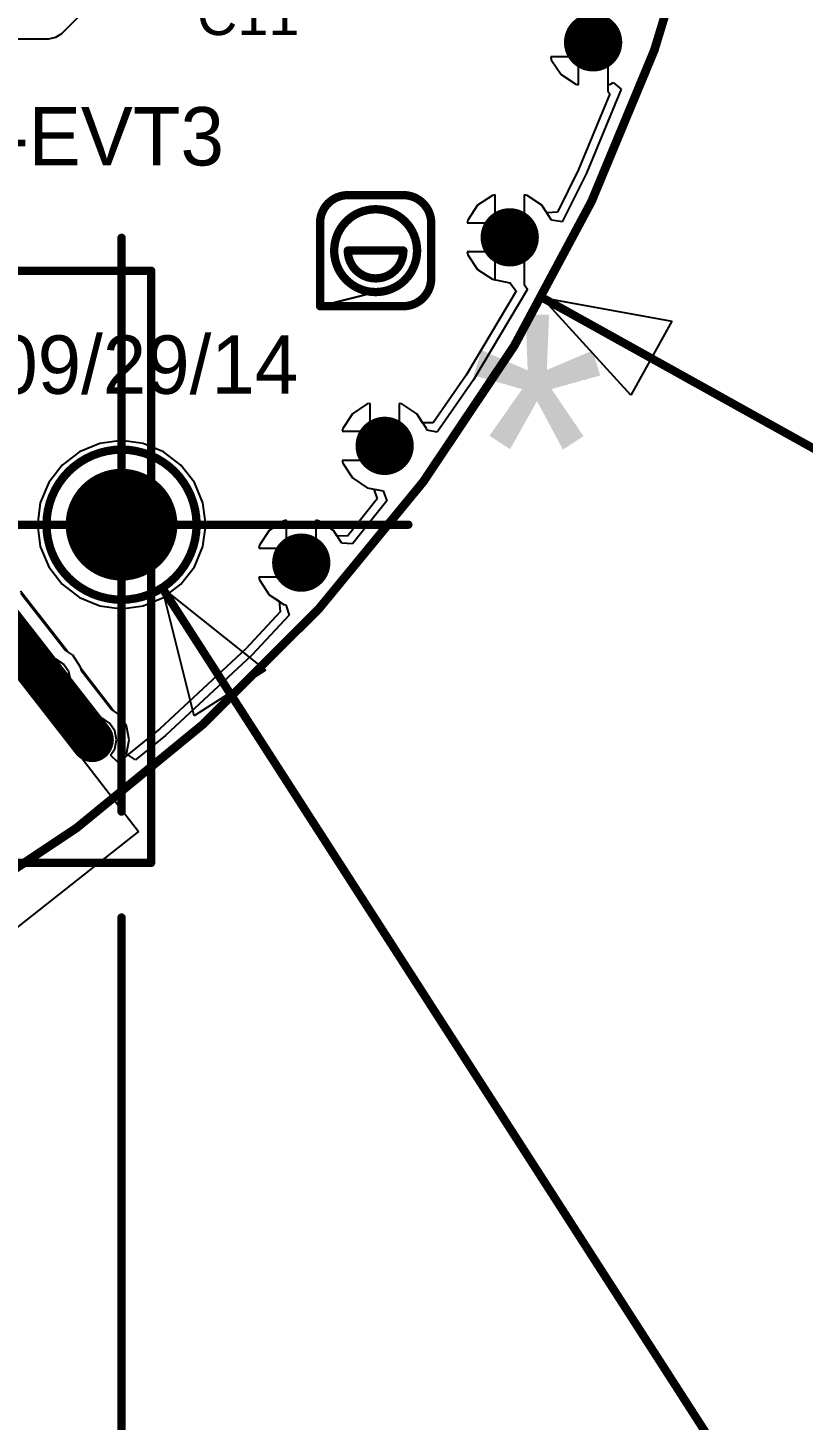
# Model space of a CAD drawing. Header units: millimetres. Extents: x 6 to 417, y 41 to 311.
# Drawn here: x 111.32 to 120.62, y 76.82 to 93.51 of the extents above; entities that cross this region are included whole.
import ezdxf

# ---------------------------------------------------------------- set-up
doc = ezdxf.new("R2010")
doc.units = ezdxf.units.MM
for name, color, linetype in [('BottomLayer', 5, 'Continuous'), ('BottomSolder', 6, 'Continuous'), ('DrillDrawing', 1, 'Continuous'), ('KeepOutLayer', 6, 'Continuous'), ('Mechanical1', 6, 'Continuous'), ('MidLayer1', 16, 'Continuous'), ('MidLayer2', 76, 'Continuous'), ('MultiLayer', 9, 'Continuous'), ('TopLayer', 1, 'Continuous'), ('TopOverlay', 2, 'Continuous'), ('TopSolder', 216, 'Continuous')]:
    doc.layers.add(name, color=color, linetype=linetype)

msp = doc.modelspace()

# ---------------------------------------------------------------- linework, layer by layer
at = {"layer": 'BottomLayer'}
for p, q in [((118.275, 93.847), (118.275, 93.338)), ((118.275, 93.338), (118.275, 92.829)), ((117.925, 93.163), (117.591, 93.163)), ((117.591, 93.163), (117.598, 93.13)), ((117.925, 92.829), (117.925, 93.163)), ((117.598, 93.13), (117.715, 92.954)), ((117.715, 92.954), (117.892, 92.836)), ((117.892, 92.836), (117.925, 92.829)), ((118.275, 92.829), (118.308, 92.836)), ((118.308, 92.836), (118.339, 92.856)), ((118.339, 92.856), (118.437, 92.775)), ((118.437, 92.775), (118.02, 91.77)), ((118.02, 91.77), (117.729, 91.188)), ((116.892, 91.502), (116.715, 91.385)), ((116.925, 91.509), (116.892, 91.502)), ((116.925, 91.175), (116.925, 91.509)), ((117.308, 91.502), (117.275, 91.509)), ((117.275, 91.509), (117.275, 91)), ((117.485, 91.385), (117.308, 91.502)), ((116.715, 91.385), (116.598, 91.208)), ((117.602, 91.208), (117.485, 91.385)), ((116.598, 91.208), (116.591, 91.175)), ((116.591, 91.175), (116.925, 91.175)), ((117.603, 91.205), (117.602, 91.208)), ((117.729, 91.188), (117.603, 91.205)), ((117.275, 91), (117.275, 90.434)), ((116.925, 90.825), (116.591, 90.825)), ((116.591, 90.825), (116.598, 90.792)), ((116.925, 90.491), (116.925, 90.825)), ((116.598, 90.792), (116.715, 90.615)), ((116.715, 90.615), (116.892, 90.498)), ((116.892, 90.498), (116.925, 90.491)), ((117.313, 90.38), (116.666, 89.29)), ((117.275, 90.434), (117.313, 90.38)), ((116.666, 89.29), (116.231, 88.663)), ((115.392, 89.002), (115.215, 88.885)), ((115.425, 89.009), (115.392, 89.002)), ((115.425, 88.675), (115.425, 89.009)), ((115.808, 89.002), (115.775, 89.009)), ((115.775, 89.009), (115.775, 88.5)), ((115.985, 88.885), (115.808, 89.002)), ((115.215, 88.885), (115.098, 88.708)), ((116.102, 88.708), (115.985, 88.885)), ((115.098, 88.708), (115.091, 88.675)), ((115.091, 88.675), (115.425, 88.675)), ((116.106, 88.689), (116.102, 88.708)), ((116.231, 88.663), (116.106, 88.689)), ((112.184, 88.529), (111.941, 88.428)), ((112.445, 88.564), (112.184, 88.529)), ((112.706, 88.529), (112.445, 88.564)), ((112.949, 88.428), (112.706, 88.529)), ((115.775, 88.5), (115.6, 88.5)), ((115.6, 88.5), (115.6, 88.325)), ((111.941, 88.428), (111.732, 88.268)), ((113.158, 88.268), (112.949, 88.428)), ((115.6, 88.325), (115.091, 88.325)), ((115.091, 88.325), (115.098, 88.292)), ((111.732, 88.268), (111.572, 88.059)), ((113.318, 88.059), (113.158, 88.268)), ((115.098, 88.292), (115.215, 88.115)), ((111.572, 88.059), (111.471, 87.816)), ((113.419, 87.816), (113.318, 88.059)), ((115.215, 88.115), (115.392, 87.998)), ((115.392, 87.998), (115.584, 87.959)), ((111.471, 87.816), (111.436, 87.555)), ((113.454, 87.555), (113.419, 87.816)), ((115.627, 87.84), (115.213, 87.326)), ((115.584, 87.959), (115.627, 87.84)), ((111.436, 87.555), (111.471, 87.294)), ((113.419, 87.294), (113.454, 87.555)), ((114.215, 87.485), (114.098, 87.308)), ((114.392, 87.602), (114.215, 87.485)), ((114.425, 87.609), (114.392, 87.602)), ((114.425, 87.275), (114.425, 87.609)), ((114.808, 87.602), (114.775, 87.609)), ((114.775, 87.609), (114.775, 87.1)), ((114.985, 87.485), (114.808, 87.602)), ((115.086, 87.332), (114.985, 87.485)), ((115.213, 87.326), (115.086, 87.332)), ((111.471, 87.294), (111.572, 87.051)), ((113.318, 87.051), (113.419, 87.294)), ((114.098, 87.308), (114.091, 87.275)), ((114.091, 87.275), (114.425, 87.275)), ((111.572, 87.051), (111.732, 86.842)), ((113.158, 86.842), (113.318, 87.051)), ((114.775, 87.1), (114.6, 87.1)), ((114.6, 87.1), (114.6, 86.925)), ((111.732, 86.842), (111.941, 86.682)), ((112.949, 86.682), (113.158, 86.842)), ((114.6, 86.925), (114.091, 86.925)), ((114.091, 86.925), (114.098, 86.892)), ((114.098, 86.892), (114.215, 86.715)), ((111.8, 86.03), (111.234, 86.757)), ((111.941, 86.682), (112.184, 86.581)), ((112.706, 86.581), (112.949, 86.682)), ((114.215, 86.715), (114.392, 86.598)), ((112.184, 86.581), (112.445, 86.546)), ((112.445, 86.546), (112.706, 86.581)), ((114.392, 86.598), (114.416, 86.593)), ((114.416, 86.593), (114.455, 86.472)), ((114.455, 86.472), (114.008, 85.992)), ((111.859, 85.99), (111.8, 86.03)), ((111.954, 85.848), (111.859, 85.99)), ((114.008, 85.992), (112.973, 85.028)), ((111.959, 85.826), (111.954, 85.848)), ((112.349, 85.324), (111.959, 85.826)), ((112.409, 85.285), (112.349, 85.324)), ((112.504, 85.143), (112.409, 85.285)), ((112.537, 84.975), (112.504, 85.143)), ((112.504, 84.807), (112.537, 84.975)), ((112.973, 85.028), (112.611, 84.736)), ((112.611, 84.736), (112.504, 84.807))]:
    msp.add_line(p, q, dxfattribs=at)
for points, const_width in [([(117.96, 93.338, 1), (118.24, 93.338, 1)], 0.279), ([(116.96, 91, 1), (117.24, 91, 1)], 0.279), ([(115.46, 88.5, 1), (115.74, 88.5, 1)], 0.279), ([(112.145, 87.555, 1), (112.745, 87.555, 1)], 0.6), ([(114.46, 87.1, 1), (114.74, 87.1, 1)], 0.279), ([(111.972, 84.975, 1), (112.226, 84.975, 1)], 0.254)]:
    msp.add_lwpolyline(points, format="xyb", close=True, dxfattribs=dict(at, const_width=const_width))
at = {"layer": 'BottomLayer', "const_width": 0.508}
msp.add_lwpolyline([(107.925, 90.333), (112.099, 84.975)], dxfattribs=at)
at = {"layer": 'BottomSolder'}
for points, const_width in [([(117.925, 93.338, 1), (118.275, 93.338, 1)], 0.349), ([(116.925, 91, 1), (117.275, 91, 1)], 0.349), ([(115.425, 88.5, 1), (115.775, 88.5, 1)], 0.349), ([(112.11, 87.555, 1), (112.78, 87.555, 1)], 0.67), ([(114.425, 87.1, 1), (114.775, 87.1, 1)], 0.349)]:
    msp.add_lwpolyline(points, format="xyb", close=True, dxfattribs=dict(at, const_width=const_width))
at = {"layer": 'DrillDrawing'}
for p, q in [((117.487, 90.279), (119.044, 89.994)), ((118.551, 89.106), (117.487, 90.279)), ((119.044, 89.994), (118.551, 89.106)), ((112.932, 86.798), (114.171, 85.812)), ((113.317, 85.262), (112.932, 86.798)), ((114.171, 85.812), (113.317, 85.262))]:
    msp.add_line(p, q, dxfattribs=at)
at = {"layer": 'DrillDrawing', "const_width": 0.1}
for points in [[(119.986, 99, -39.996351), (119.986, 101)], [(119.982, 99, -39.98872), (119.982, 101)]]:
    msp.add_lwpolyline(points, format="xyb", dxfattribs=at)
at = {"layer": 'DrillDrawing'}
for points, const_width in [([(118.024, 93.338, 1), (118.176, 93.338, 1)], 0.152), ([(117.024, 91, 1), (117.176, 91, 1)], 0.152), ([(112.42, 90.995, 1), (112.47, 90.995, 1)], 0.05), ([(117.462, 90.279, 1), (117.512, 90.279, 1)], 0.05), ([(112.42, 90.095, 1), (112.47, 90.095, 1)], 0.05), ([(112.42, 90.095, 1), (112.47, 90.095, 1)], 0.05), ([(115.524, 88.5, 1), (115.676, 88.5, 1)], 0.152), ([(113.345, 87.555, 1), (111.545, 87.555, 1)], 0.1), ([(111.52, 87.555, 1), (111.57, 87.555, 1)], 0.05), ([(112.42, 87.555, 1), (112.47, 87.555, 1)], 0.05), ([(112.42, 87.555, 1), (112.47, 87.555, 1)], 0.05), ([(112.42, 87.555, 1), (112.47, 87.555, 1)], 0.05), ([(112.42, 87.555, 1), (112.47, 87.555, 1)], 0.05), ([(113.32, 87.555, 1), (113.37, 87.555, 1)], 0.05), ([(114.96, 87.555, 1), (115.01, 87.555, 1)], 0.05), ([(114.96, 87.555, 1), (115.01, 87.555, 1)], 0.05), ([(115.86, 87.555, 1), (115.91, 87.555, 1)], 0.05), ([(114.524, 87.1, 1), (114.676, 87.1, 1)], 0.152), ([(112.907, 86.798, 1), (112.957, 86.798, 1)], 0.05), ([(112.42, 85.015, 1), (112.47, 85.015, 1)], 0.05), ([(112.42, 85.015, 1), (112.47, 85.015, 1)], 0.05), ([(112.42, 84.115, 1), (112.47, 84.115, 1)], 0.05), ([(112.42, 82.845, 1), (112.47, 82.845, 1)], 0.05)]:
    msp.add_lwpolyline(points, format="xyb", close=True, dxfattribs=dict(at, const_width=const_width))
at = {"layer": 'DrillDrawing', "const_width": 0.1}
for points in [[(112.445, 90.095), (112.445, 90.995)], [(117.487, 90.279), (131.578, 82.445)], [(112.445, 87.555), (112.445, 90.095)], [(109.905, 87.555), (112.445, 87.555)], [(112.445, 87.555), (114.985, 87.555)], [(112.445, 85.015), (112.445, 87.555)], [(114.985, 87.555), (115.885, 87.555)], [(112.932, 86.798), (123.848, 69.836)], [(112.445, 84.115), (112.445, 85.015)], [(112.445, 49.823), (112.445, 82.845)]]:
    msp.add_lwpolyline(points, dxfattribs=at)
at = {"layer": 'KeepOutLayer', "const_width": 0.1}
msp.add_lwpolyline([(119.986, 99, -39.996351), (119.986, 101)], format="xyb", dxfattribs=at)
at = {"layer": 'Mechanical1', "const_width": 0.1}
for points in [[(91, 90.6), (112.8, 90.6)], [(112.8, 83.5), (112.8, 90.6)], [(91, 83.5), (112.8, 83.5)]]:
    msp.add_lwpolyline(points, dxfattribs=at)
at = {"layer": 'Mechanical1', "const_width": 0.05}
for points in [[(112.775, 90.6, 1), (112.825, 90.6, 1)], [(112.775, 90.6, 1), (112.825, 90.6, 1)], [(112.775, 83.5, 1), (112.825, 83.5, 1)], [(112.775, 83.5, 1), (112.825, 83.5, 1)]]:
    msp.add_lwpolyline(points, format="xyb", close=True, dxfattribs=at)
at = {"layer": 'MidLayer1'}
for p, q in [((118.275, 93.847), (118.275, 93.338)), ((118.275, 93.338), (118.275, 92.752)), ((117.925, 93.163), (117.591, 93.163)), ((117.591, 93.163), (117.598, 93.13)), ((117.925, 92.829), (117.925, 93.163)), ((117.598, 93.13), (117.715, 92.954)), ((117.715, 92.954), (117.892, 92.836)), ((117.892, 92.836), (117.925, 92.829)), ((118.301, 92.72), (117.926, 91.814)), ((118.275, 92.752), (118.301, 92.72)), ((117.926, 91.814), (117.671, 91.304)), ((116.892, 91.502), (116.715, 91.385)), ((116.925, 91.509), (116.892, 91.502)), ((116.925, 91.175), (116.925, 91.509)), ((117.308, 91.502), (117.275, 91.509)), ((117.275, 91.509), (117.275, 91)), ((117.485, 91.385), (117.308, 91.502)), ((116.715, 91.385), (116.598, 91.208)), ((117.544, 91.296), (117.485, 91.385)), ((116.598, 91.208), (116.591, 91.175)), ((116.591, 91.175), (116.925, 91.175)), ((117.671, 91.304), (117.544, 91.296)), ((117.275, 91), (117.1, 91)), ((117.1, 91), (117.1, 90.825)), ((117.1, 90.825), (116.591, 90.825)), ((116.591, 90.825), (116.598, 90.792)), ((116.598, 90.792), (116.715, 90.615)), ((116.715, 90.615), (116.892, 90.498)), ((116.892, 90.498), (117.1, 90.456)), ((117.176, 90.353), (116.578, 89.346)), ((117.1, 90.456), (117.102, 90.457)), ((117.102, 90.457), (117.176, 90.353)), ((116.578, 89.346), (116.183, 88.777)), ((115.392, 89.002), (115.215, 88.885)), ((115.425, 89.009), (115.392, 89.002)), ((115.425, 88.675), (115.425, 89.009)), ((115.808, 89.002), (115.775, 89.009)), ((115.775, 89.009), (115.775, 88.5)), ((115.985, 88.885), (115.808, 89.002)), ((115.215, 88.885), (115.098, 88.708)), ((116.056, 88.778), (115.985, 88.885)), ((115.098, 88.708), (115.091, 88.675)), ((115.091, 88.675), (115.425, 88.675)), ((116.183, 88.777), (116.056, 88.778)), ((112.445, 88.489), (112.203, 88.457)), ((112.687, 88.457), (112.445, 88.489)), ((115.775, 88.5), (115.6, 88.5)), ((115.6, 88.5), (115.6, 88.325)), ((111.978, 88.364), (111.784, 88.216)), ((112.203, 88.457), (111.978, 88.364)), ((112.912, 88.364), (112.687, 88.457)), ((113.106, 88.216), (112.912, 88.364)), ((115.6, 88.325), (115.091, 88.325)), ((115.091, 88.325), (115.098, 88.292)), ((111.784, 88.216), (111.636, 88.022)), ((113.254, 88.022), (113.106, 88.216)), ((115.098, 88.292), (115.215, 88.115)), ((111.636, 88.022), (111.543, 87.797)), ((113.347, 87.797), (113.254, 88.022)), ((115.215, 88.115), (115.392, 87.998)), ((115.392, 87.998), (115.469, 87.982)), ((115.469, 87.982), (115.512, 87.863)), ((115.512, 87.863), (115.153, 87.417)), ((111.543, 87.797), (111.511, 87.555)), ((113.379, 87.555), (113.347, 87.797)), ((111.511, 87.555), (111.543, 87.313)), ((113.347, 87.313), (113.379, 87.555)), ((114.215, 87.485), (114.098, 87.308)), ((114.392, 87.602), (114.215, 87.485)), ((114.425, 87.609), (114.392, 87.602)), ((114.425, 87.275), (114.425, 87.609)), ((114.808, 87.602), (114.775, 87.609)), ((114.775, 87.609), (114.775, 87.1)), ((114.985, 87.485), (114.808, 87.602)), ((115.026, 87.423), (114.985, 87.485)), ((111.543, 87.313), (111.636, 87.088)), ((113.254, 87.088), (113.347, 87.313)), ((115.153, 87.417), (115.026, 87.423)), ((114.098, 87.308), (114.091, 87.275)), ((114.091, 87.275), (114.425, 87.275)), ((111.636, 87.088), (111.784, 86.894)), ((113.106, 86.894), (113.254, 87.088)), ((114.775, 87.1), (114.6, 87.1)), ((114.6, 87.1), (114.6, 86.925)), ((111.784, 86.894), (111.978, 86.746)), ((112.912, 86.746), (113.106, 86.894)), ((114.6, 86.925), (114.091, 86.925)), ((114.091, 86.925), (114.098, 86.892)), ((114.098, 86.892), (114.215, 86.715)), ((111.978, 86.746), (112.203, 86.653)), ((112.203, 86.653), (112.445, 86.621)), ((112.445, 86.621), (112.687, 86.653)), ((112.687, 86.653), (112.912, 86.746)), ((114.215, 86.715), (114.334, 86.636)), ((114.349, 86.51), (113.935, 86.065)), ((114.334, 86.636), (114.349, 86.51)), ((113.935, 86.065), (112.905, 85.107)), ((111.348, 85.882), (111.291, 85.796)), ((111.441, 85.944), (111.348, 85.882)), ((111.55, 85.965), (111.441, 85.944)), ((111.659, 85.944), (111.55, 85.965)), ((111.751, 85.882), (111.659, 85.944)), ((111.813, 85.79), (111.751, 85.882)), ((111.835, 85.681), (111.813, 85.79)), ((111.813, 85.572), (111.835, 85.681)), ((111.659, 85.417), (111.751, 85.479)), ((111.751, 85.479), (111.813, 85.572)), ((111.555, 85.287), (111.6, 85.406)), ((111.6, 85.406), (111.659, 85.417)), ((111.69, 85.113), (111.555, 85.287)), ((111.898, 85.176), (111.839, 85.089)), ((111.99, 85.238), (111.898, 85.176)), ((112.099, 85.26), (111.99, 85.238)), ((112.208, 85.238), (112.099, 85.26)), ((112.301, 85.176), (112.208, 85.238)), ((112.363, 85.084), (112.301, 85.176)), ((111.817, 85.088), (111.69, 85.113)), ((111.839, 85.089), (111.817, 85.088)), ((112.384, 84.975), (112.363, 85.084)), ((112.363, 84.866), (112.384, 84.975)), ((112.905, 85.107), (112.405, 84.704)), ((112.312, 84.79), (112.363, 84.866)), ((112.405, 84.704), (112.312, 84.79))]:
    msp.add_line(p, q, dxfattribs=at)
for points, const_width in [([(117.96, 93.338, 1), (118.24, 93.338, 1)], 0.279), ([(116.96, 91, 1), (117.24, 91, 1)], 0.279), ([(115.46, 88.5, 1), (115.74, 88.5, 1)], 0.279), ([(112.145, 87.555, 1), (112.745, 87.555, 1)], 0.6), ([(114.46, 87.1, 1), (114.74, 87.1, 1)], 0.279)]:
    msp.add_lwpolyline(points, format="xyb", close=True, dxfattribs=dict(at, const_width=const_width))
at = {"layer": 'MidLayer2'}
for points, const_width in [([(117.96, 93.338, 1), (118.24, 93.338, 1)], 0.279), ([(116.96, 91, 1), (117.24, 91, 1)], 0.279), ([(115.46, 88.5, 1), (115.74, 88.5, 1)], 0.279), ([(112.145, 87.555, 1), (112.745, 87.555, 1)], 0.6), ([(114.46, 87.1, 1), (114.74, 87.1, 1)], 0.279)]:
    msp.add_lwpolyline(points, format="xyb", close=True, dxfattribs=dict(at, const_width=const_width))
at = {"layer": 'MultiLayer'}
for p, q in [((107.9, 90), (112.65, 83.875)), ((112.65, 83.875), (111.05, 82.612))]:
    msp.add_line(p, q, dxfattribs=at)
for points, const_width in [([(117.96, 93.338, 1), (118.24, 93.338, 1)], 0.279), ([(116.96, 91, 1), (117.24, 91, 1)], 0.279), ([(115.46, 88.5, 1), (115.74, 88.5, 1)], 0.279), ([(112.145, 87.555, 1), (112.745, 87.555, 1)], 0.6), ([(114.46, 87.1, 1), (114.74, 87.1, 1)], 0.279)]:
    msp.add_lwpolyline(points, format="xyb", close=True, dxfattribs=dict(at, const_width=const_width))
at = {"layer": 'TopLayer'}
for p, q in [((111.729, 93.446), (112.279, 93.996)), ((118.275, 93.847), (118.275, 93.338)), ((109.246, 93.382), (111.575, 93.382)), ((111.575, 93.382), (111.658, 93.399)), ((111.658, 93.399), (111.729, 93.446)), ((118.275, 93.338), (118.275, 92.829)), ((117.925, 93.163), (117.591, 93.163)), ((117.591, 93.163), (117.598, 93.13)), ((117.925, 92.829), (117.925, 93.163)), ((117.598, 93.13), (117.715, 92.954)), ((117.715, 92.954), (117.892, 92.836)), ((117.892, 92.836), (117.925, 92.829)), ((118.275, 92.829), (118.308, 92.836)), ((118.308, 92.836), (118.339, 92.856)), ((118.339, 92.856), (118.437, 92.775)), ((118.437, 92.775), (118.02, 91.77)), ((118.02, 91.77), (117.729, 91.188)), ((116.892, 91.502), (116.715, 91.385)), ((116.925, 91.509), (116.892, 91.502)), ((116.925, 91.175), (116.925, 91.509)), ((117.308, 91.502), (117.275, 91.509)), ((117.275, 91.509), (117.275, 91)), ((117.485, 91.385), (117.308, 91.502)), ((116.715, 91.385), (116.598, 91.208)), ((117.602, 91.208), (117.485, 91.385)), ((116.598, 91.208), (116.591, 91.175)), ((116.591, 91.175), (116.925, 91.175)), ((117.603, 91.205), (117.602, 91.208)), ((117.729, 91.188), (117.603, 91.205)), ((117.275, 91), (117.275, 90.434)), ((116.925, 90.825), (116.591, 90.825)), ((116.591, 90.825), (116.598, 90.792)), ((116.925, 90.491), (116.925, 90.825)), ((116.598, 90.792), (116.715, 90.615)), ((116.715, 90.615), (116.892, 90.498)), ((116.892, 90.498), (116.925, 90.491)), ((117.313, 90.38), (116.666, 89.29)), ((117.275, 90.434), (117.313, 90.38)), ((116.666, 89.29), (116.231, 88.663)), ((115.392, 89.002), (115.215, 88.885)), ((115.425, 89.009), (115.392, 89.002)), ((115.425, 88.675), (115.425, 89.009)), ((115.808, 89.002), (115.775, 89.009)), ((115.775, 89.009), (115.775, 88.5)), ((115.985, 88.885), (115.808, 89.002)), ((115.215, 88.885), (115.098, 88.708)), ((116.102, 88.708), (115.985, 88.885)), ((115.098, 88.708), (115.091, 88.675)), ((115.091, 88.675), (115.425, 88.675)), ((116.106, 88.689), (116.102, 88.708)), ((116.231, 88.663), (116.106, 88.689)), ((112.184, 88.529), (111.941, 88.428)), ((112.445, 88.564), (112.184, 88.529)), ((112.706, 88.529), (112.445, 88.564)), ((112.949, 88.428), (112.706, 88.529)), ((115.775, 88.5), (115.6, 88.5)), ((115.6, 88.5), (115.6, 88.325)), ((111.941, 88.428), (111.732, 88.268)), ((113.158, 88.268), (112.949, 88.428)), ((115.6, 88.325), (115.091, 88.325)), ((115.091, 88.325), (115.098, 88.292)), ((111.732, 88.268), (111.572, 88.059)), ((113.318, 88.059), (113.158, 88.268)), ((115.098, 88.292), (115.215, 88.115)), ((111.572, 88.059), (111.471, 87.816)), ((113.419, 87.816), (113.318, 88.059)), ((115.215, 88.115), (115.392, 87.998)), ((115.392, 87.998), (115.584, 87.959)), ((111.471, 87.816), (111.436, 87.555)), ((113.454, 87.555), (113.419, 87.816)), ((115.627, 87.84), (115.213, 87.326)), ((115.584, 87.959), (115.627, 87.84)), ((111.436, 87.555), (111.471, 87.294)), ((113.419, 87.294), (113.454, 87.555)), ((114.215, 87.485), (114.098, 87.308)), ((114.392, 87.602), (114.215, 87.485)), ((114.425, 87.609), (114.392, 87.602)), ((114.425, 87.275), (114.425, 87.609)), ((114.808, 87.602), (114.775, 87.609)), ((114.775, 87.609), (114.775, 87.1)), ((114.985, 87.485), (114.808, 87.602)), ((115.086, 87.332), (114.985, 87.485)), ((115.213, 87.326), (115.086, 87.332)), ((111.471, 87.294), (111.572, 87.051)), ((113.318, 87.051), (113.419, 87.294)), ((114.098, 87.308), (114.091, 87.275)), ((114.091, 87.275), (114.425, 87.275)), ((111.572, 87.051), (111.732, 86.842)), ((113.158, 86.842), (113.318, 87.051)), ((114.775, 87.1), (114.6, 87.1)), ((114.6, 87.1), (114.6, 86.925)), ((111.732, 86.842), (111.941, 86.682)), ((112.949, 86.682), (113.158, 86.842)), ((114.6, 86.925), (114.091, 86.925)), ((114.091, 86.925), (114.098, 86.892)), ((114.098, 86.892), (114.215, 86.715)), ((111.765, 86.053), (111.239, 86.728)), ((111.941, 86.682), (112.184, 86.581)), ((112.706, 86.581), (112.949, 86.682)), ((114.215, 86.715), (114.392, 86.598)), ((112.184, 86.581), (112.445, 86.546)), ((112.445, 86.546), (112.706, 86.581)), ((114.392, 86.598), (114.416, 86.593)), ((114.416, 86.593), (114.455, 86.472)), ((114.455, 86.472), (114.008, 85.992)), ((111.859, 85.99), (111.765, 86.053)), ((111.954, 85.848), (111.859, 85.99)), ((114.008, 85.992), (112.973, 85.028)), ((111.964, 85.797), (111.954, 85.848)), ((112.315, 85.348), (111.964, 85.797)), ((112.409, 85.285), (112.315, 85.348)), ((112.504, 85.143), (112.409, 85.285)), ((112.537, 84.975), (112.504, 85.143)), ((112.504, 84.807), (112.537, 84.975)), ((112.973, 85.028), (112.611, 84.736)), ((112.611, 84.736), (112.504, 84.807))]:
    msp.add_line(p, q, dxfattribs=at)
for points, const_width in [([(117.96, 93.338, 1), (118.24, 93.338, 1)], 0.279), ([(116.96, 91, 1), (117.24, 91, 1)], 0.279), ([(115.46, 88.5, 1), (115.74, 88.5, 1)], 0.279), ([(112.145, 87.555, 1), (112.745, 87.555, 1)], 0.6), ([(114.46, 87.1, 1), (114.74, 87.1, 1)], 0.279), ([(111.966, 84.962, 1), (112.22, 84.962, 1)], 0.254)]:
    msp.add_lwpolyline(points, format="xyb", close=True, dxfattribs=dict(at, const_width=const_width))
at = {"layer": 'TopLayer', "const_width": 0.508}
msp.add_lwpolyline([(107.918, 90.321), (112.093, 84.962)], dxfattribs=at)
at = {"layer": 'TopOverlay'}
for p, q in [((114.919, 91.413), (115.029, 91.487)), ((115.029, 91.487), (115.159, 91.513)), ((115.159, 91.513), (115.159, 91.506)), ((115.159, 91.506), (115.825, 91.513)), ((115.825, 91.513), (115.955, 91.487)), ((115.955, 91.487), (116.065, 91.413)), ((114.846, 91.303), (114.919, 91.413)), ((115.298, 91.308), (115.492, 91.347)), ((115.492, 91.347), (115.492, 91.337)), ((115.492, 91.337), (115.492, 91.347)), ((115.492, 91.347), (115.686, 91.308)), ((116.065, 91.413), (116.138, 91.303)), ((114.82, 91.174), (114.846, 91.303)), ((114.826, 90.175), (114.82, 91.174)), ((115.024, 91.034), (115.134, 91.199)), ((115.134, 91.199), (115.298, 91.308)), ((115.686, 91.308), (115.85, 91.199)), ((115.85, 91.199), (115.96, 91.034)), ((116.138, 91.303), (116.164, 91.174)), ((116.164, 91.174), (116.158, 91.174)), ((116.158, 91.174), (116.164, 90.508)), ((114.986, 90.841), (115.024, 91.034)), ((115.96, 91.034), (115.998, 90.841)), ((115.024, 90.647), (114.986, 90.841)), ((114.986, 90.841), (114.995, 90.841)), ((114.995, 90.841), (114.986, 90.841)), ((115.825, 90.841), (115.153, 90.841)), ((115.153, 90.841), (115.179, 90.711)), ((115.805, 90.711), (115.831, 90.841)), ((115.825, 90.841), (115.825, 90.841)), ((115.831, 90.841), (115.825, 90.841)), ((115.998, 90.841), (115.96, 90.647)), ((115.998, 90.841), (115.989, 90.841)), ((115.989, 90.841), (115.998, 90.841)), ((115.179, 90.711), (115.252, 90.601)), ((115.732, 90.601), (115.805, 90.711)), ((115.134, 90.482), (115.024, 90.647)), ((115.298, 90.373), (115.134, 90.482)), ((115.252, 90.601), (115.362, 90.527)), ((115.362, 90.527), (115.492, 90.501)), ((115.492, 90.501), (115.622, 90.527)), ((115.492, 90.501), (115.492, 90.501)), ((115.622, 90.527), (115.732, 90.601)), ((115.85, 90.482), (115.686, 90.373)), ((115.96, 90.647), (115.85, 90.482)), ((116.164, 90.508), (116.138, 90.378)), ((115.492, 90.344), (114.826, 90.175)), ((114.826, 90.175), (115.492, 90.344)), ((115.492, 90.334), (115.298, 90.373)), ((115.686, 90.373), (115.492, 90.334)), ((115.492, 90.344), (115.492, 90.334)), ((115.492, 90.334), (115.492, 90.344)), ((116.138, 90.378), (116.065, 90.268)), ((115.825, 90.175), (114.826, 90.175)), ((115.955, 90.194), (115.825, 90.168)), ((115.825, 90.168), (115.825, 90.175)), ((116.065, 90.268), (115.955, 90.194))]:
    msp.add_line(p, q, dxfattribs=at)
at = {"layer": 'TopOverlay', "const_width": 0.1}
for points in [[(114.826, 91.174, -0.414199), (115.159, 91.506)], [(115.825, 91.506, -0.41423), (116.158, 91.174)], [(114.995, 90.841, -0.414195), (115.492, 91.337)], [(115.492, 91.337, -0.414195), (115.989, 90.841)], [(115.492, 90.344, -0.414202), (114.995, 90.841)], [(115.492, 90.508, -0.414197), (115.159, 90.841)], [(115.825, 90.841, -0.414203), (115.492, 90.508)], [(115.989, 90.841, -0.414205), (115.492, 90.344)], [(116.158, 90.508, -0.414214), (115.825, 90.175)]]:
    msp.add_lwpolyline(points, format="xyb", dxfattribs=at)
for points in [[(115.159, 91.506), (115.825, 91.506)], [(114.826, 90.175), (114.826, 91.174)], [(116.158, 90.508), (116.158, 91.174)], [(115.159, 90.841), (115.825, 90.841)], [(114.826, 90.175), (115.492, 90.175)], [(115.492, 90.175), (115.825, 90.175)]]:
    msp.add_lwpolyline(points, dxfattribs=at)
at = {"layer": 'TopOverlay', "const_width": 0.05}
for points in [[(115.134, 91.506, 1), (115.184, 91.506, 1)], [(115.134, 91.506, 1), (115.184, 91.506, 1)], [(115.8, 91.506, 1), (115.85, 91.506, 1)], [(115.8, 91.506, 1), (115.85, 91.506, 1)], [(115.467, 91.337, 1), (115.517, 91.337, 1)], [(115.467, 91.337, 1), (115.517, 91.337, 1)], [(114.801, 91.174, 1), (114.851, 91.174, 1)], [(114.801, 91.174, 1), (114.851, 91.174, 1)], [(116.133, 91.174, 1), (116.183, 91.174, 1)], [(116.133, 91.174, 1), (116.183, 91.174, 1)], [(114.97, 90.841, 1), (115.02, 90.841, 1)], [(114.97, 90.841, 1), (115.02, 90.841, 1)], [(115.134, 90.841, 1), (115.184, 90.841, 1)], [(115.134, 90.841, 1), (115.184, 90.841, 1)], [(115.8, 90.841, 1), (115.85, 90.841, 1)], [(115.8, 90.841, 1), (115.85, 90.841, 1)], [(115.964, 90.841, 1), (116.014, 90.841, 1)], [(115.964, 90.841, 1), (116.014, 90.841, 1)], [(115.467, 90.508, 1), (115.517, 90.508, 1)], [(115.467, 90.508, 1), (115.517, 90.508, 1)], [(116.133, 90.508, 1), (116.183, 90.508, 1)], [(116.133, 90.508, 1), (116.183, 90.508, 1)], [(115.467, 90.344, 1), (115.517, 90.344, 1)], [(115.467, 90.344, 1), (115.517, 90.344, 1)], [(114.801, 90.175, 1), (114.851, 90.175, 1)], [(114.801, 90.175, 1), (114.851, 90.175, 1)], [(115.467, 90.175, 1), (115.517, 90.175, 1)], [(115.467, 90.175, 1), (115.517, 90.175, 1)], [(115.8, 90.175, 1), (115.85, 90.175, 1)], [(115.8, 90.175, 1), (115.85, 90.175, 1)]]:
    msp.add_lwpolyline(points, format="xyb", close=True, dxfattribs=at)
at = {"layer": 'TopSolder'}
for points, const_width in [([(117.925, 93.338, 1), (118.275, 93.338, 1)], 0.349), ([(116.925, 91, 1), (117.275, 91, 1)], 0.349), ([(115.425, 88.5, 1), (115.775, 88.5, 1)], 0.349), ([(112.11, 87.555, 1), (112.78, 87.555, 1)], 0.67), ([(114.425, 87.1, 1), (114.775, 87.1, 1)], 0.349)]:
    msp.add_lwpolyline(points, format="xyb", close=True, dxfattribs=dict(at, const_width=const_width))

# ---------------------------------------------------------------- texts
at = {"layer": 'DrillDrawing'}
msp.add_text('*', height=3.175, dxfattribs=at).set_placement((116.6, 86.9))
at = {"layer": 'TopOverlay'}
for s, height, p in [('C11', 0.5, (113.35, 93.425)), ('905-00003-EVT3', 0.7, (106.544, 91.862)), ('09/29/14', 0.7, (110.919, 89.124))]:
    msp.add_text(s, height=height, rotation=360, dxfattribs=at).set_placement(p)

doc.saveas('drawing.dxf')
